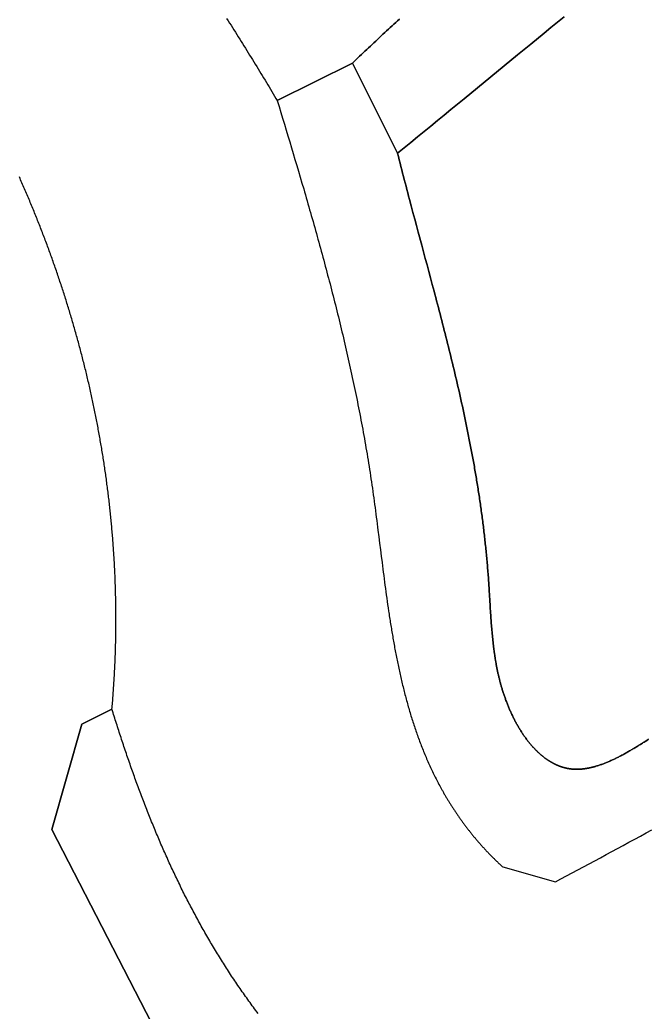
# Model space of a CAD drawing. Header units: millimetres. Extents: x -97041 to 275168, y -12500 to 263793.
# Drawn here: x 115030 to 139593, y 90921 to 129724 of the extents above; entities that cross this region are included whole.
import ezdxf

# ---------------------------------------------------------------- set-up
doc = ezdxf.new("R2010")
doc.units = ezdxf.units.MM
doc.layers.add('CLOSED_AREAS', color=7, linetype='Continuous')

msp = doc.modelspace()

# ---------------------------------------------------------------- linework, layer by layer
at = {"layer": 'CLOSED_AREAS'}
for points in [[(123113.497, 129778.802), (123170.696, 129689.112), (123227.771, 129599.439), (123284.722, 129509.782), (123341.549, 129420.142), (123398.252, 129330.52), (123454.832, 129240.917), (123511.287, 129151.333), (123567.619, 129061.769), (123623.828, 128972.226), (123679.912, 128882.705), (123735.873, 128793.206), (123791.71, 128703.73), (123847.424, 128614.278), (123903.014, 128524.85), (123958.48, 128435.447), (124013.823, 128346.07), (124069.042, 128256.72), (124124.138, 128167.398), (124179.111, 128078.103), (124233.96, 127988.837), (124288.685, 127899.6), (124343.287, 127810.394), (124397.766, 127721.219), (124452.122, 127632.075), (124506.354, 127542.964), (124560.463, 127453.886), (124614.449, 127364.842), (124668.311, 127275.832), (124722.051, 127186.857), (124775.667, 127097.919), (124829.16, 127009.017), (124882.53, 126920.153), (124935.777, 126831.327), (124988.901, 126742.539), (125041.902, 126653.791), (125094.78, 126565.084), (128032.545, 128033.966), (128102.229, 128100.64), (128171.982, 128167.246), (128241.805, 128233.784), (128311.696, 128300.255), (128381.656, 128366.659), (128451.684, 128432.996), (128521.78, 128499.266), (128591.943, 128565.471), (128662.173, 128631.61), (128732.47, 128697.684), (128802.833, 128763.693), (128873.263, 128829.637), (128943.757, 128895.517), (129014.318, 128961.333), (129084.943, 129027.086), (129155.632, 129092.776), (129226.386, 129158.403), (129297.203, 129223.968), (129368.084, 129289.471), (129439.029, 129354.912), (129510.036, 129420.291), (129581.105, 129485.61), (129652.236, 129550.868), (129723.429, 129616.066), (129794.684, 129681.205), (129865.999, 129746.283)], [(129865.999, 129746.283), (129794.684, 129681.205), (129723.429, 129616.066), (129652.236, 129550.868), (129581.105, 129485.61), (129510.036, 129420.291), (129439.029, 129354.912), (129368.084, 129289.471), (129297.203, 129223.968), (129226.386, 129158.403), (129155.632, 129092.776), (129084.943, 129027.086), (129014.318, 128961.333), (128943.757, 128895.517), (128873.263, 128829.637), (128802.833, 128763.693), (128732.47, 128697.684), (128662.173, 128631.61), (128591.943, 128565.471), (128521.78, 128499.266), (128451.684, 128432.996), (128381.656, 128366.659), (128311.696, 128300.255), (128241.805, 128233.784), (128171.982, 128167.246), (128102.229, 128100.64), (128032.545, 128033.966), (129795.204, 124508.648), (130056.323, 124721.069), (130317.367, 124933.672), (130578.339, 125146.447), (130839.246, 125359.381), (131100.091, 125572.463), (131360.88, 125785.68), (131621.618, 125999.02), (131882.31, 126212.473), (132142.96, 126426.025), (132403.575, 126639.665), (132924.714, 127067.16), (133445.767, 127494.863), (133966.773, 127922.677), (134487.773, 128350.508), (135008.806, 128778.26), (135529.911, 129205.838), (135790.503, 129419.531), (136051.128, 129633.145), (136311.791, 129846.667)], [(136311.791, 129846.667), (136051.128, 129633.145), (135790.503, 129419.531), (135529.911, 129205.838), (135008.806, 128778.26), (134487.773, 128350.508), (133966.773, 127922.677), (133445.767, 127494.863), (132924.714, 127067.16), (132403.575, 126639.665), (132142.96, 126426.025), (131882.31, 126212.473), (131621.618, 125999.02), (131360.88, 125785.68), (131100.091, 125572.463), (130839.246, 125359.381), (130578.339, 125146.447), (130317.367, 124933.672), (130056.323, 124721.069), (129795.204, 124508.648), (129827.841, 124379.228), (129860.609, 124249.894), (129893.503, 124120.645), (129926.518, 123991.478), (129959.648, 123862.39), (129992.89, 123733.378), (130026.237, 123604.441), (130059.685, 123475.575), (130093.23, 123346.779), (130126.866, 123218.05), (130160.588, 123089.384), (130194.391, 122960.78), (130228.271, 122832.235), (130262.223, 122703.747), (130330.321, 122446.93), (130398.646, 122190.31), (130467.159, 121933.865), (130535.821, 121677.575), (130604.592, 121421.421), (130742.303, 120909.439), (130879.978, 120397.757), (130948.704, 120141.977), (131017.303, 119886.212), (131085.735, 119630.441), (131153.961, 119374.644), (131221.943, 119118.801), (131255.829, 118990.856), (131289.639, 118862.891), (131323.369, 118734.905), (131357.012, 118606.895), (131390.565, 118478.858), (131424.022, 118350.792), (131457.378, 118222.695), (131490.629, 118094.562), (131523.769, 117966.394), (131556.794, 117838.185), (131589.698, 117709.935), (131622.477, 117581.641), (131655.126, 117453.3), (131687.64, 117324.909), (131720.014, 117196.467), (131752.243, 117067.97), (131784.322, 116939.416), (131816.247, 116810.802), (131848.011, 116682.127), (131879.611, 116553.387), (131911.042, 116424.58), (131942.298, 116295.703), (131973.375, 116166.754), (132004.267, 116037.731), (132034.97, 115908.63), (132065.479, 115779.45), (132095.789, 115650.188), (132125.895, 115520.84), (132155.792, 115391.406), (132185.475, 115261.882), (132214.94, 115132.265), (132244.18, 115002.554), (132273.193, 114872.745), (132301.971, 114742.837), (132330.512, 114612.826), (132358.809, 114482.71), (132386.857, 114352.487), (132414.653, 114222.154), (132442.19, 114091.708), (132469.464, 113961.148), (132496.471, 113830.469), (132523.204, 113699.671), (132536.467, 113634.226), (132549.66, 113568.75), (132562.782, 113503.243), (132575.833, 113437.704), (132588.812, 113372.134), (132601.719, 113306.531), (132614.552, 113240.895), (132627.312, 113175.227), (132639.997, 113109.526), (132652.607, 113043.791), (132665.142, 112978.022), (132677.6, 112912.219), (132689.982, 112846.382), (132702.286, 112780.51), (132714.512, 112714.603), (132726.659, 112648.661), (132738.727, 112582.683), (132750.715, 112516.668), (132762.623, 112450.618), (132774.45, 112384.531), (132786.195, 112318.407), (132797.857, 112252.246), (132809.437, 112186.047), (132820.932, 112119.81), (132832.344, 112053.535), (132843.671, 111987.222), (132854.912, 111920.869), (132866.068, 111854.478), (132877.136, 111788.047), (132888.118, 111721.576), (132899.011, 111655.065), (132909.816, 111588.514), (132920.532, 111521.922), (132931.158, 111455.289), (132941.694, 111388.614), (132952.139, 111321.898), (132962.492, 111255.14), (132972.753, 111188.34), (132982.921, 111121.497), (132992.996, 111054.611), (133002.977, 110987.681), (133012.863, 110920.708), (133022.654, 110853.692), (133032.348, 110786.631), (133041.947, 110719.525), (133051.448, 110652.375), (133060.851, 110585.18), (133070.157, 110517.939), (133079.363, 110450.652), (133088.469, 110383.319), (133097.476, 110315.94), (133106.381, 110248.514), (133115.186, 110181.041), (133123.888, 110113.521), (133132.487, 110045.953), (133140.983, 109978.337), (133149.376, 109910.673), (133157.663, 109842.96), (133165.846, 109775.198), (133173.923, 109707.387), (133181.893, 109639.526), (133189.757, 109571.616), (133197.513, 109503.655), (133205.161, 109435.644), (133212.7, 109367.582), (133220.13, 109299.468), (133227.449, 109231.304), (133234.658, 109163.087), (133241.756, 109094.819), (133248.741, 109026.498), (133255.615, 108958.124), (133262.375, 108889.697), (133269.021, 108821.217), (133275.553, 108752.684), (133281.97, 108684.096), (133288.272, 108615.454), (133294.457, 108546.757), (133300.526, 108478.006), (133306.477, 108409.199), (133312.31, 108340.337), (133318.024, 108271.418), (133323.619, 108202.444), (133329.095, 108133.413), (133334.45, 108064.325), (133339.683, 107995.18), (133344.795, 107925.978), (133349.785, 107856.718), (133354.651, 107787.4), (133359.196, 107720.999), (133363.637, 107654.549), (133367.986, 107588.051), (133372.254, 107521.509), (133380.588, 107388.305), (133388.723, 107254.964), (133404.735, 106987.967), (133412.78, 106854.362), (133420.965, 106720.719), (133429.375, 106587.065), (133433.69, 106520.242), (133438.093, 106453.424), (133442.594, 106386.617), (133447.204, 106319.822), (133451.934, 106253.043), (133456.794, 106186.283), (133461.794, 106119.546), (133466.946, 106052.833), (133472.259, 105986.15), (133477.745, 105919.498), (133483.414, 105852.881), (133489.276, 105786.302), (133495.342, 105719.764), (133501.623, 105653.271), (133508.13, 105586.825), (133514.872, 105520.429), (133521.861, 105454.088), (133529.106, 105387.803), (133536.619, 105321.579), (133544.411, 105255.418), (133548.414, 105222.362), (133552.491, 105189.323), (133556.642, 105156.301), (133560.87, 105123.298), (133565.175, 105090.312), (133569.559, 105057.345), (133574.023, 105024.397), (133578.569, 104991.469), (133583.197, 104958.56), (133587.91, 104925.671), (133592.707, 104892.803), (133597.592, 104859.956), (133602.564, 104827.13), (133607.626, 104794.326), (133612.779, 104761.544), (133618.024, 104728.785), (133623.362, 104696.048), (133628.794, 104663.335), (133634.323, 104630.645), (133639.949, 104597.98), (133645.673, 104565.339), (133651.498, 104532.723), (133657.423, 104500.132), (133663.452, 104467.567), (133669.584, 104435.028), (133675.822, 104402.516), (133682.166, 104370.03), (133688.618, 104337.572), (133695.179, 104305.141), (133701.85, 104272.739), (133708.634, 104240.364), (133715.53, 104208.019), (133722.542, 104175.703), (133729.669, 104143.416), (133736.913, 104111.16), (133744.275, 104078.934), (133751.758, 104046.738), (133759.361, 104014.574), (133767.087, 103982.442), (133774.936, 103950.341), (133782.911, 103918.273), (133791.012, 103886.238), (133799.241, 103854.236), (133807.599, 103822.267), (133816.087, 103790.333), (133824.707, 103758.432), (133833.46, 103726.567), (133842.347, 103694.737), (133851.37, 103662.942), (133860.529, 103631.183), (133869.827, 103599.46), (133879.265, 103567.775), (133890.192, 103531.709), (133901.302, 103495.695), (133912.593, 103459.735), (133924.065, 103423.833), (133935.717, 103387.991), (133947.549, 103352.214), (133959.56, 103316.503), (133971.748, 103280.863), (133984.114, 103245.296), (133996.656, 103209.805), (134009.375, 103174.394), (134022.268, 103139.066), (134035.336, 103103.824), (134048.577, 103068.67), (134061.992, 103033.609), (134075.579, 102998.643), (134089.337, 102963.775), (134103.266, 102929.009), (134117.366, 102894.347), (134131.634, 102859.794), (134146.072, 102825.351), (134160.677, 102791.022), (134175.45, 102756.81), (134190.389, 102722.719), (134205.494, 102688.752), (134220.764, 102654.91), (134236.198, 102621.199), (134251.796, 102587.621), (134267.558, 102554.178), (134283.481, 102520.875), (134299.565, 102487.714), (134315.811, 102454.698), (134332.217, 102421.831), (134348.782, 102389.116), (134365.505, 102356.555), (134382.387, 102324.153), (134399.425, 102291.911), (134416.62, 102259.834), (134433.971, 102227.924), (134451.477, 102196.185), (134469.137, 102164.619), (134486.951, 102133.23), (134504.918, 102102.021), (134523.037, 102070.996), (134541.307, 102040.156), (134559.728, 102009.506), (134578.299, 101979.048), (134597.02, 101948.785), (134615.889, 101918.722), (134634.906, 101888.86), (134654.069, 101859.203), (134673.38, 101829.755), (134692.836, 101800.517), (134712.437, 101771.495), (134732.182, 101742.689), (134752.071, 101714.105), (134772.103, 101685.744), (134792.276, 101657.61), (134812.592, 101629.706), (134833.047, 101602.036), (134853.643, 101574.601), (134874.378, 101547.407), (134895.252, 101520.455), (134916.263, 101493.748), (134937.411, 101467.291), (134958.696, 101441.086), (134980.117, 101415.136), (135001.672, 101389.444), (135023.362, 101364.013), (135045.185, 101338.848), (135067.14, 101313.95), (135089.228, 101289.322), (135111.447, 101264.969), (135133.797, 101240.893), (135156.277, 101217.097), (135178.886, 101193.585), (135201.623, 101170.359), (135224.488, 101147.423), (135247.48, 101124.779), (135259.024, 101113.568), (135270.599, 101102.432), (135282.205, 101091.37), (135293.843, 101080.384), (135305.512, 101069.472), (135317.212, 101058.637), (135328.943, 101047.879), (135340.705, 101037.197), (135352.498, 101026.592), (135364.321, 101016.064), (135376.175, 101005.615), (135388.06, 100995.244), (135399.976, 100984.951), (135411.922, 100974.738), (135423.898, 100964.604), (135435.904, 100954.55), (135447.94, 100944.576), (135460.007, 100934.683), (135472.103, 100924.871), (135484.23, 100915.14), (135496.386, 100905.491), (135508.572, 100895.924), (135520.787, 100886.44), (135533.032, 100877.039), (135545.307, 100867.722), (135557.61, 100858.488), (135569.943, 100849.338), (135582.305, 100840.273), (135594.696, 100831.293), (135607.117, 100822.398), (135619.566, 100813.589), (135632.043, 100804.866), (135644.55, 100796.23), (135657.085, 100787.68), (135669.649, 100779.218), (135682.241, 100770.844), (135694.861, 100762.557), (135707.51, 100754.359), (135720.187, 100746.25), (135732.892, 100738.231), (135745.625, 100730.301), (135758.385, 100722.461), (135771.174, 100714.711), (135783.99, 100707.052), (135796.834, 100699.485), (135809.706, 100692.009), (135822.605, 100684.625), (135835.531, 100677.334), (135848.484, 100670.135), (135861.465, 100663.03), (135874.473, 100656.018), (135887.508, 100649.1), (135900.57, 100642.277), (135913.658, 100635.548), (135926.773, 100628.915), (135939.915, 100622.377), (135953.084, 100615.934), (135966.279, 100609.589), (135979.5, 100603.34), (135992.747, 100597.188), (136006.021, 100591.133), (136019.321, 100585.177), (136032.647, 100579.319), (136045.999, 100573.559), (136059.376, 100567.899), (136072.78, 100562.338), (136086.209, 100556.876), (136099.663, 100551.516), (136113.143, 100546.255), (136126.649, 100541.096), (136140.179, 100536.038), (136153.735, 100531.082), (136167.316, 100526.229), (136180.922, 100521.477), (136194.553, 100516.829), (136208.209, 100512.284), (136221.89, 100507.843), (136235.595, 100503.507), (136249.325, 100499.274), (136263.079, 100495.147), (136276.858, 100491.125), (136290.661, 100487.209), (136304.488, 100483.399), (136318.339, 100479.695), (136332.215, 100476.098), (136346.114, 100472.609), (136360.037, 100469.227), (136373.984, 100465.954), (136387.955, 100462.788), (136401.949, 100459.732), (136415.967, 100456.785), (136430.008, 100453.948), (136444.072, 100451.221), (136458.16, 100448.604), (136472.27, 100446.098), (136486.404, 100443.703), (136500.561, 100441.42), (136514.741, 100439.249), (136529.292, 100437.141), (136543.866, 100435.15), (136558.464, 100433.277), (136573.086, 100431.519), (136587.731, 100429.878), (136602.4, 100428.353), (136617.092, 100426.942), (136631.807, 100425.645), (136646.544, 100424.463), (136661.305, 100423.393), (136676.088, 100422.437), (136690.894, 100421.593), (136705.723, 100420.861), (136720.573, 100420.24), (136735.446, 100419.73), (136750.342, 100419.33), (136765.259, 100419.04), (136780.198, 100418.859), (136795.159, 100418.787), (136810.141, 100418.823), (136825.145, 100418.967), (136840.17, 100419.218), (136855.217, 100419.576), (136870.285, 100420.04), (136885.374, 100420.609), (136900.483, 100421.284), (136915.614, 100422.063), (136930.765, 100422.947), (136945.937, 100423.934), (136961.129, 100425.024), (136976.342, 100426.217), (136991.575, 100427.512), (137006.828, 100428.908), (137022.101, 100430.406), (137037.394, 100432.004), (137052.706, 100433.702), (137068.038, 100435.5), (137083.39, 100437.396), (137098.761, 100439.391), (137114.151, 100441.484), (137129.56, 100443.675), (137144.989, 100445.962), (137160.436, 100448.346), (137175.902, 100450.826), (137191.387, 100453.401), (137206.891, 100456.071), (137222.412, 100458.836), (137237.952, 100461.694), (137253.511, 100464.646), (137269.087, 100467.69), (137284.681, 100470.827), (137300.293, 100474.056), (137315.923, 100477.376), (137331.57, 100480.787), (137347.235, 100484.288), (137362.918, 100487.878), (137378.617, 100491.558), (137394.334, 100495.327), (137410.067, 100499.184), (137425.818, 100503.129), (137441.585, 100507.161), (137457.369, 100511.28), (137473.169, 100515.484), (137488.986, 100519.775), (137504.819, 100524.15), (137520.668, 100528.611), (137536.533, 100533.155), (137552.415, 100537.783), (137584.224, 100547.288), (137616.096, 100557.121), (137648.029, 100567.278), (137680.023, 100577.755), (137712.076, 100588.548), (137744.187, 100599.653), (137776.356, 100611.066), (137808.582, 100622.782), (137840.863, 100634.798), (137873.199, 100647.109), (137905.588, 100659.712), (137938.03, 100672.602), (137970.524, 100685.775), (138003.069, 100699.227), (138035.663, 100712.954), (138068.307, 100726.952), (138100.998, 100741.217), (138133.737, 100755.744), (138166.522, 100770.53), (138199.351, 100785.57), (138232.225, 100800.86), (138265.142, 100816.397), (138298.101, 100832.175), (138331.102, 100848.192), (138364.143, 100864.443), (138397.223, 100880.923), (138430.342, 100897.629), (138463.498, 100914.556), (138496.691, 100931.701), (138529.919, 100949.06), (138563.182, 100966.627), (138596.478, 100984.4), (138629.808, 101002.374), (138663.169, 101020.545), (138696.56, 101038.909), (138729.982, 101057.461), (138763.433, 101076.198), (138796.911, 101095.115), (138830.417, 101114.209), (138863.948, 101133.476), (138897.505, 101152.91), (138931.086, 101172.509), (138964.69, 101192.268), (138998.316, 101212.182), (139031.963, 101232.248), (139065.631, 101252.462), (139099.318, 101272.82), (139133.024, 101293.317), (139166.747, 101313.95), (139200.486, 101334.714), (139234.241, 101355.605), (139268.011, 101376.619), (139301.794, 101397.752), (139335.59, 101419), (139369.398, 101440.358), (139403.216, 101461.824), (139437.045, 101483.391), (139470.882, 101505.058), (139538.579, 101548.669), (139606.3, 101592.626)], [(139606.3, 101592.626), (139538.579, 101548.669), (139470.882, 101505.058), (139437.045, 101483.391), (139403.216, 101461.824), (139369.398, 101440.358), (139335.59, 101419), (139301.794, 101397.752), (139268.011, 101376.619), (139234.241, 101355.605), (139200.486, 101334.714), (139166.747, 101313.95), (139133.024, 101293.317), (139099.318, 101272.82), (139065.631, 101252.462), (139031.963, 101232.248), (138998.316, 101212.182), (138964.69, 101192.268), (138931.086, 101172.509), (138897.505, 101152.91), (138863.948, 101133.476), (138830.417, 101114.209), (138796.911, 101095.115), (138763.433, 101076.198), (138729.982, 101057.461), (138696.56, 101038.909), (138663.169, 101020.545), (138629.808, 101002.374), (138596.478, 100984.4), (138563.182, 100966.627), (138529.919, 100949.06), (138496.691, 100931.701), (138463.498, 100914.556), (138430.342, 100897.629), (138397.223, 100880.923), (138364.143, 100864.443), (138331.102, 100848.192), (138298.101, 100832.175), (138265.142, 100816.397), (138232.225, 100800.86), (138199.351, 100785.57), (138166.522, 100770.53), (138133.737, 100755.744), (138100.998, 100741.217), (138068.307, 100726.952), (138035.663, 100712.954), (138003.069, 100699.227), (137970.524, 100685.775), (137938.03, 100672.602), (137905.588, 100659.712), (137873.199, 100647.109), (137840.863, 100634.798), (137808.582, 100622.782), (137776.356, 100611.066), (137744.187, 100599.653), (137712.076, 100588.548), (137680.023, 100577.755), (137648.029, 100567.278), (137616.096, 100557.121), (137584.224, 100547.288), (137552.415, 100537.783), (137536.533, 100533.155), (137520.668, 100528.611), (137504.819, 100524.15), (137488.986, 100519.775), (137473.169, 100515.484), (137457.369, 100511.28), (137441.585, 100507.161), (137425.818, 100503.129), (137410.067, 100499.184), (137394.334, 100495.327), (137378.617, 100491.558), (137362.918, 100487.878), (137347.235, 100484.288), (137331.57, 100480.787), (137315.923, 100477.376), (137300.293, 100474.056), (137284.681, 100470.827), (137269.087, 100467.69), (137253.511, 100464.646), (137237.952, 100461.694), (137222.412, 100458.836), (137206.891, 100456.071), (137191.387, 100453.401), (137175.902, 100450.826), (137160.436, 100448.346), (137144.989, 100445.962), (137129.56, 100443.675), (137114.151, 100441.484), (137098.761, 100439.391), (137083.39, 100437.396), (137068.038, 100435.5), (137052.706, 100433.702), (137037.394, 100432.004), (137022.101, 100430.406), (137006.828, 100428.908), (136991.575, 100427.512), (136976.342, 100426.217), (136961.129, 100425.024), (136945.937, 100423.934), (136930.765, 100422.947), (136915.614, 100422.063), (136900.483, 100421.284), (136885.374, 100420.609), (136870.285, 100420.04), (136855.217, 100419.576), (136840.17, 100419.218), (136825.145, 100418.967), (136810.141, 100418.823), (136795.159, 100418.787), (136780.198, 100418.859), (136765.259, 100419.04), (136750.342, 100419.33), (136735.446, 100419.73), (136720.573, 100420.24), (136705.723, 100420.861), (136690.894, 100421.593), (136676.088, 100422.437), (136661.305, 100423.393), (136646.544, 100424.463), (136631.807, 100425.645), (136617.092, 100426.942), (136602.4, 100428.353), (136587.731, 100429.878), (136573.086, 100431.519), (136558.464, 100433.277), (136543.866, 100435.15), (136529.292, 100437.141), (136514.741, 100439.249), (136500.561, 100441.42), (136486.404, 100443.703), (136472.27, 100446.098), (136458.16, 100448.604), (136444.072, 100451.221), (136430.008, 100453.948), (136415.967, 100456.785), (136401.949, 100459.732), (136387.955, 100462.788), (136373.984, 100465.954), (136360.037, 100469.227), (136346.114, 100472.609), (136332.215, 100476.098), (136318.339, 100479.695), (136304.488, 100483.399), (136290.661, 100487.209), (136276.858, 100491.125), (136263.079, 100495.147), (136249.325, 100499.274), (136235.595, 100503.507), (136221.89, 100507.843), (136208.209, 100512.284), (136194.553, 100516.829), (136180.922, 100521.477), (136167.316, 100526.229), (136153.735, 100531.082), (136140.179, 100536.038), (136126.649, 100541.096), (136113.143, 100546.255), (136099.663, 100551.516), (136086.209, 100556.876), (136072.78, 100562.338), (136059.376, 100567.899), (136045.999, 100573.559), (136032.647, 100579.319), (136019.321, 100585.177), (136006.021, 100591.133), (135992.747, 100597.188), (135979.5, 100603.34), (135966.279, 100609.589), (135953.084, 100615.934), (135939.915, 100622.377), (135926.773, 100628.915), (135913.658, 100635.548), (135900.57, 100642.277), (135887.508, 100649.1), (135874.473, 100656.018), (135861.465, 100663.03), (135848.484, 100670.135), (135835.531, 100677.334), (135822.605, 100684.625), (135809.706, 100692.009), (135796.834, 100699.485), (135783.99, 100707.052), (135771.174, 100714.711), (135758.385, 100722.461), (135745.625, 100730.301), (135732.892, 100738.231), (135720.187, 100746.25), (135707.51, 100754.359), (135694.861, 100762.557), (135682.241, 100770.844), (135669.649, 100779.218), (135657.085, 100787.68), (135644.55, 100796.23), (135632.043, 100804.866), (135619.566, 100813.589), (135607.117, 100822.398), (135594.696, 100831.293), (135582.305, 100840.273), (135569.943, 100849.338), (135557.61, 100858.488), (135545.307, 100867.722), (135533.032, 100877.039), (135520.787, 100886.44), (135508.572, 100895.924), (135496.386, 100905.491), (135484.23, 100915.14), (135472.103, 100924.871), (135460.007, 100934.683), (135447.94, 100944.576), (135435.904, 100954.55), (135423.898, 100964.604), (135411.922, 100974.738), (135399.976, 100984.951), (135388.06, 100995.244), (135376.175, 101005.615), (135364.321, 101016.064), (135352.498, 101026.592), (135340.705, 101037.197), (135328.943, 101047.879), (135317.212, 101058.637), (135305.512, 101069.472), (135293.843, 101080.384), (135282.205, 101091.37), (135270.599, 101102.432), (135259.024, 101113.568), (135247.48, 101124.779), (135224.488, 101147.423), (135201.623, 101170.359), (135178.886, 101193.585), (135156.277, 101217.097), (135133.797, 101240.893), (135111.447, 101264.969), (135089.228, 101289.322), (135067.14, 101313.95), (135045.185, 101338.848), (135023.362, 101364.013), (135001.672, 101389.444), (134980.117, 101415.136), (134958.696, 101441.086), (134937.411, 101467.291), (134916.263, 101493.748), (134895.252, 101520.455), (134874.378, 101547.407), (134853.643, 101574.601), (134833.047, 101602.036), (134812.592, 101629.706), (134792.276, 101657.61), (134772.103, 101685.744), (134752.071, 101714.105), (134732.182, 101742.689), (134712.437, 101771.495), (134692.836, 101800.517), (134673.38, 101829.755), (134654.069, 101859.203), (134634.906, 101888.86), (134615.889, 101918.722), (134597.02, 101948.785), (134578.299, 101979.048), (134559.728, 102009.506), (134541.307, 102040.156), (134523.037, 102070.996), (134504.918, 102102.021), (134486.951, 102133.23), (134469.137, 102164.619), (134451.477, 102196.185), (134433.971, 102227.924), (134416.62, 102259.834), (134399.425, 102291.911), (134382.387, 102324.153), (134365.505, 102356.555), (134348.782, 102389.116), (134332.217, 102421.831), (134315.811, 102454.698), (134299.565, 102487.714), (134283.481, 102520.875), (134267.558, 102554.178), (134251.796, 102587.621), (134236.198, 102621.199), (134220.764, 102654.91), (134205.494, 102688.752), (134190.389, 102722.719), (134175.45, 102756.81), (134160.677, 102791.022), (134146.072, 102825.351), (134131.634, 102859.794), (134117.366, 102894.347), (134103.266, 102929.009), (134089.337, 102963.775), (134075.579, 102998.643), (134061.992, 103033.609), (134048.577, 103068.67), (134035.336, 103103.824), (134022.268, 103139.066), (134009.375, 103174.394), (133996.656, 103209.805), (133984.114, 103245.296), (133971.748, 103280.863), (133959.56, 103316.503), (133947.549, 103352.214), (133935.717, 103387.991), (133924.065, 103423.833), (133912.593, 103459.735), (133901.302, 103495.695), (133890.192, 103531.709), (133879.265, 103567.775), (133869.827, 103599.46), (133860.529, 103631.183), (133851.37, 103662.942), (133842.347, 103694.737), (133833.46, 103726.567), (133824.707, 103758.432), (133816.087, 103790.333), (133807.599, 103822.267), (133799.241, 103854.236), (133791.012, 103886.238), (133782.911, 103918.273), (133774.936, 103950.341), (133767.087, 103982.442), (133759.361, 104014.574), (133751.758, 104046.738), (133744.275, 104078.934), (133736.913, 104111.16), (133729.669, 104143.416), (133722.542, 104175.703), (133715.53, 104208.019), (133708.634, 104240.364), (133701.85, 104272.739), (133695.179, 104305.141), (133688.618, 104337.572), (133682.166, 104370.03), (133675.822, 104402.516), (133669.584, 104435.028), (133663.452, 104467.567), (133657.423, 104500.132), (133651.498, 104532.723), (133645.673, 104565.339), (133639.949, 104597.98), (133634.323, 104630.645), (133628.794, 104663.335), (133623.362, 104696.048), (133618.024, 104728.785), (133612.779, 104761.544), (133607.626, 104794.326), (133602.564, 104827.13), (133597.592, 104859.956), (133592.707, 104892.803), (133587.91, 104925.671), (133583.197, 104958.56), (133578.569, 104991.469), (133574.023, 105024.397), (133569.559, 105057.345), (133565.175, 105090.312), (133560.87, 105123.298), (133556.642, 105156.301), (133552.491, 105189.323), (133548.414, 105222.362), (133544.411, 105255.418), (133536.619, 105321.579), (133529.106, 105387.803), (133521.861, 105454.088), (133514.872, 105520.429), (133508.13, 105586.825), (133501.623, 105653.271), (133495.342, 105719.764), (133489.276, 105786.302), (133483.414, 105852.881), (133477.745, 105919.498), (133472.259, 105986.15), (133466.946, 106052.833), (133461.794, 106119.546), (133456.794, 106186.283), (133451.934, 106253.043), (133447.204, 106319.822), (133442.594, 106386.617), (133438.093, 106453.424), (133433.69, 106520.242), (133429.375, 106587.065), (133420.965, 106720.719), (133412.78, 106854.362), (133404.735, 106987.967), (133388.723, 107254.964), (133380.588, 107388.305), (133372.254, 107521.509), (133367.986, 107588.051), (133363.637, 107654.549), (133359.196, 107720.999), (133354.651, 107787.4), (133349.785, 107856.718), (133344.795, 107925.978), (133339.683, 107995.18), (133334.45, 108064.325), (133329.095, 108133.413), (133323.619, 108202.444), (133318.024, 108271.418), (133312.31, 108340.337), (133306.477, 108409.199), (133300.526, 108478.006), (133294.457, 108546.757), (133288.272, 108615.454), (133281.97, 108684.096), (133275.553, 108752.684), (133269.021, 108821.217), (133262.375, 108889.697), (133255.615, 108958.124), (133248.741, 109026.498), (133241.756, 109094.819), (133234.658, 109163.087), (133227.449, 109231.304), (133220.13, 109299.468), (133212.7, 109367.582), (133205.161, 109435.644), (133197.513, 109503.655), (133189.757, 109571.616), (133181.893, 109639.526), (133173.923, 109707.387), (133165.846, 109775.198), (133157.663, 109842.96), (133149.376, 109910.673), (133140.983, 109978.337), (133132.487, 110045.953), (133123.888, 110113.521), (133115.186, 110181.041), (133106.381, 110248.514), (133097.476, 110315.94), (133088.469, 110383.319), (133079.363, 110450.652), (133070.157, 110517.939), (133060.851, 110585.18), (133051.448, 110652.375), (133041.947, 110719.525), (133032.348, 110786.631), (133022.654, 110853.692), (133012.863, 110920.708), (133002.977, 110987.681), (132992.996, 111054.611), (132982.921, 111121.497), (132972.753, 111188.34), (132962.492, 111255.14), (132952.139, 111321.898), (132941.694, 111388.614), (132931.158, 111455.289), (132920.532, 111521.922), (132909.816, 111588.514), (132899.011, 111655.065), (132888.118, 111721.576), (132877.136, 111788.047), (132866.068, 111854.478), (132854.912, 111920.869), (132843.671, 111987.222), (132832.344, 112053.535), (132820.932, 112119.81), (132809.437, 112186.047), (132797.857, 112252.246), (132786.195, 112318.407), (132774.45, 112384.531), (132762.623, 112450.618), (132750.715, 112516.668), (132738.727, 112582.683), (132726.659, 112648.661), (132714.512, 112714.603), (132702.286, 112780.51), (132689.982, 112846.382), (132677.6, 112912.219), (132665.142, 112978.022), (132652.607, 113043.791), (132639.997, 113109.526), (132627.312, 113175.227), (132614.552, 113240.895), (132601.719, 113306.531), (132588.812, 113372.134), (132575.833, 113437.704), (132562.782, 113503.243), (132549.66, 113568.75), (132536.467, 113634.226), (132523.204, 113699.671), (132496.471, 113830.469), (132469.464, 113961.148), (132442.19, 114091.708), (132414.653, 114222.154), (132386.857, 114352.487), (132358.809, 114482.71), (132330.512, 114612.826), (132301.971, 114742.837), (132273.193, 114872.745), (132244.18, 115002.554), (132214.94, 115132.265), (132185.475, 115261.882), (132155.792, 115391.406), (132125.895, 115520.84), (132095.789, 115650.188), (132065.479, 115779.45), (132034.97, 115908.63), (132004.267, 116037.731), (131973.375, 116166.754), (131942.298, 116295.703), (131911.042, 116424.58), (131879.611, 116553.387), (131848.011, 116682.127), (131816.247, 116810.802), (131784.322, 116939.416), (131752.243, 117067.97), (131720.014, 117196.467), (131687.64, 117324.909), (131655.126, 117453.3), (131622.477, 117581.641), (131589.698, 117709.935), (131556.794, 117838.185), (131523.769, 117966.394), (131490.629, 118094.562), (131457.378, 118222.695), (131424.022, 118350.792), (131390.565, 118478.858), (131357.012, 118606.895), (131323.369, 118734.905), (131289.639, 118862.891), (131255.829, 118990.856), (131221.943, 119118.801), (131153.961, 119374.644), (131085.735, 119630.441), (131017.303, 119886.212), (130948.704, 120141.977), (130879.978, 120397.757), (130742.303, 120909.439), (130604.592, 121421.421), (130535.821, 121677.575), (130467.159, 121933.865), (130398.646, 122190.31), (130330.321, 122446.93), (130262.223, 122703.747), (130228.271, 122832.235), (130194.391, 122960.78), (130160.588, 123089.384), (130126.866, 123218.05), (130093.23, 123346.779), (130059.685, 123475.575), (130026.237, 123604.441), (129992.89, 123733.378), (129959.648, 123862.39), (129926.518, 123991.478), (129893.503, 124120.645), (129860.609, 124249.894), (129827.841, 124379.228), (129795.204, 124508.648), (128032.545, 128033.966), (125094.78, 126565.084), (125164.436, 126335.116), (125234.023, 126105.119), (125303.527, 125875.088), (125372.933, 125645.016), (125442.224, 125414.897), (125511.388, 125184.725), (125580.408, 124954.493), (125649.269, 124724.196), (125717.958, 124493.827), (125786.458, 124263.38), (125854.755, 124032.849), (125922.835, 123802.228), (125990.681, 123571.51), (126058.28, 123340.689), (126125.615, 123109.76), (126159.18, 122994.253), (126192.673, 122878.716), (126226.093, 122763.149), (126259.439, 122647.55), (126292.707, 122531.92), (126325.896, 122416.257), (126359.005, 122300.561), (126392.032, 122184.831), (126424.974, 122069.065), (126457.829, 121953.264), (126490.597, 121837.427), (126523.275, 121721.552), (126555.861, 121605.639), (126588.353, 121489.688), (126620.75, 121373.697), (126653.049, 121257.665), (126685.249, 121141.592), (126717.348, 121025.478), (126749.344, 120909.321), (126781.235, 120793.12), (126813.019, 120676.875), (126844.694, 120560.585), (126876.26, 120444.25), (126907.712, 120327.867), (126939.051, 120211.438), (126970.273, 120094.96), (127001.378, 119978.434), (127032.362, 119861.858), (127063.225, 119745.231), (127093.965, 119628.554), (127124.579, 119511.824), (127155.066, 119395.042), (127185.423, 119278.206), (127215.65, 119161.316), (127245.744, 119044.371), (127275.703, 118927.37), (127305.525, 118810.312), (127335.209, 118693.198), (127364.752, 118576.025), (127394.154, 118458.793), (127423.411, 118341.501), (127452.522, 118224.149), (127481.486, 118106.736), (127510.3, 117989.261), (127538.962, 117871.723), (127567.471, 117754.121), (127595.825, 117636.455), (127624.021, 117518.724), (127652.059, 117400.928), (127679.935, 117283.064), (127707.649, 117165.133), (127735.199, 117047.134), (127762.581, 116929.066), (127789.796, 116810.928), (127816.84, 116692.72), (127843.712, 116574.441), (127870.411, 116456.089), (127896.933, 116337.665), (127923.278, 116219.167), (127949.444, 116100.595), (127975.427, 115981.947), (128001.228, 115863.224), (128026.844, 115744.424), (128052.272, 115625.546), (128077.512, 115506.591), (128102.561, 115387.556), (128127.417, 115268.442), (128152.079, 115149.247), (128176.545, 115029.97), (128200.812, 114910.612), (128224.88, 114791.17), (128248.745, 114671.645), (128272.407, 114552.036), (128295.863, 114432.342), (128319.111, 114312.561), (128342.15, 114192.694), (128364.978, 114072.739), (128387.593, 113952.696), (128409.992, 113832.564), (128432.175, 113712.342), (128454.139, 113592.03), (128475.883, 113471.626), (128497.404, 113351.13), (128518.701, 113230.541), (128539.771, 113109.858), (128560.614, 112989.081), (128581.227, 112868.209), (128601.607, 112747.241), (128621.755, 112626.176), (128641.666, 112505.013), (128661.341, 112383.752), (128680.776, 112262.392), (128699.97, 112140.932), (128718.921, 112019.371), (128737.627, 111897.709), (128756.086, 111775.945), (128774.297, 111654.078), (128792.258, 111532.107), (128810.485, 111406.444), (128828.459, 111280.676), (128846.194, 111154.809), (128863.705, 111028.849), (128881.005, 110902.802), (128898.108, 110776.674), (128915.029, 110650.469), (128931.782, 110524.196), (128948.381, 110397.858), (128964.84, 110271.463), (128981.174, 110145.015), (128997.396, 110018.522), (129013.521, 109891.988), (129029.563, 109765.42), (129061.455, 109512.204), (129093.185, 109258.921), (129124.866, 109005.618), (129156.612, 108752.341), (129188.537, 108499.139), (129204.602, 108372.58), (129220.754, 108246.057), (129237.007, 108119.577), (129253.375, 107993.144), (129269.874, 107866.765), (129286.516, 107740.445), (129303.316, 107614.191), (129320.288, 107488.008), (129337.447, 107361.902), (129354.807, 107235.88), (129372.381, 107109.946), (129390.184, 106984.107), (129408.23, 106858.369), (129426.533, 106732.738), (129445.108, 106607.219), (129454.502, 106544.503), (129463.969, 106481.818), (129473.51, 106419.164), (129483.129, 106356.541), (129492.826, 106293.952), (129502.603, 106231.395), (129512.463, 106168.872), (129522.406, 106106.384), (129532.434, 106043.932), (129542.551, 105981.516), (129552.756, 105919.136), (129563.052, 105856.795), (129573.441, 105794.491), (129583.924, 105732.227), (129594.504, 105670.003), (129605.181, 105607.819), (129615.959, 105545.677), (129626.837, 105483.576), (129637.819, 105421.519), (129648.907, 105359.505), (129660.101, 105297.535), (129671.404, 105235.61), (129682.817, 105173.731), (129694.342, 105111.899), (129705.981, 105050.113), (129717.736, 104988.376), (129729.609, 104926.687), (129741.6, 104865.048), (129753.713, 104803.458), (129765.949, 104741.92), (129778.309, 104680.433), (129790.796, 104618.999), (129803.41, 104557.617), (129816.155, 104496.29), (129829.031, 104435.017), (129842.041, 104373.799), (129855.186, 104312.637), (129868.467, 104251.532), (129881.888, 104190.485), (129895.449, 104129.496), (129909.153, 104068.565), (129923, 104007.695), (129936.994, 103946.884), (129951.135, 103886.135), (129965.425, 103825.448), (129979.867, 103764.824), (129994.462, 103704.262), (130009.211, 103643.765), (130024.117, 103583.333), (130039.181, 103522.966), (130054.405, 103462.666), (130069.791, 103402.432), (130085.34, 103342.266), (130101.055, 103282.169), (130116.937, 103222.141), (130132.987, 103162.183), (130149.209, 103102.296), (130165.603, 103042.48), (130182.171, 102982.736), (130198.915, 102923.065), (130215.837, 102863.468), (130232.938, 102803.945), (130250.221, 102744.497), (130267.687, 102685.125), (130285.337, 102625.83), (130303.175, 102566.612), (130321.2, 102507.472), (130339.416, 102448.41), (130357.824, 102389.429), (130376.425, 102330.527), (130395.222, 102271.707), (130414.216, 102212.968), (130433.41, 102154.311), (130452.804, 102095.738), (130472.4, 102037.249), (130492.201, 101978.844), (130512.208, 101920.525), (130532.423, 101862.291), (130552.848, 101804.145), (130573.484, 101746.086), (130594.333, 101688.116), (130615.397, 101630.234), (130636.678, 101572.443), (130658.177, 101514.742), (130679.897, 101457.132), (130701.839, 101399.614), (130724.005, 101342.189), (130746.396, 101284.857), (130769.015, 101227.619), (130791.862, 101170.477), (130814.941, 101113.43), (130838.253, 101056.479), (130861.799, 100999.626), (130885.581, 100942.87), (130909.601, 100886.213), (130933.861, 100829.655), (130958.362, 100773.198), (130983.107, 100716.841), (131008.097, 100660.585), (131033.334, 100604.432), (131058.82, 100548.382), (131084.556, 100492.436), (131110.544, 100436.594), (131136.786, 100380.857), (131163.284, 100325.227), (131190.039, 100269.703), (131217.054, 100214.286), (131244.33, 100158.977), (131271.868, 100103.778), (131299.671, 100048.688), (131327.741, 99993.708), (131356.079, 99938.839), (131384.686, 99884.082), (131413.566, 99829.438), (131442.718, 99774.907), (131472.146, 99720.49), (131501.851, 99666.188), (131516.808, 99639.08), (131531.835, 99612.001), (131546.932, 99584.951), (131562.1, 99557.93), (131577.338, 99530.939), (131592.646, 99503.977), (131608.026, 99477.044), (131623.477, 99450.141), (131639, 99423.267), (131654.594, 99396.423), (131670.26, 99369.609), (131685.998, 99342.825), (131701.809, 99316.071), (131717.692, 99289.346), (131733.648, 99262.652), (131749.677, 99235.988), (131765.779, 99209.355), (131781.955, 99182.752), (131798.204, 99156.179), (131814.528, 99129.637), (131830.925, 99103.126), (131847.397, 99076.646), (131863.943, 99050.196), (131880.564, 99023.778), (131897.26, 98997.39), (131914.032, 98971.034), (131930.878, 98944.709), (131947.801, 98918.415), (131964.799, 98892.153), (131981.874, 98865.922), (131999.025, 98839.723), (132016.252, 98813.555), (132033.556, 98787.42), (132050.938, 98761.316), (132068.396, 98735.244), (132085.932, 98709.205), (132103.546, 98683.197), (132121.237, 98657.222), (132139.007, 98631.279), (132156.854, 98605.369), (132174.781, 98579.491), (132192.786, 98553.646), (132210.87, 98527.833), (132229.034, 98502.053), (132247.277, 98476.307), (132265.599, 98450.593), (132284.002, 98424.912), (132302.485, 98399.265), (132321.047, 98373.65), (132339.691, 98348.07), (132358.415, 98322.522), (132377.22, 98297.008), (132396.107, 98271.528), (132415.075, 98246.082), (132434.124, 98220.669), (132453.256, 98195.29), (132472.469, 98169.945), (132491.765, 98144.635), (132511.144, 98119.358), (132530.605, 98094.116), (132550.149, 98068.908), (132569.776, 98043.735), (132589.487, 98018.596), (132609.282, 97993.492), (132629.16, 97968.423), (132649.122, 97943.388), (132669.169, 97918.389), (132689.301, 97893.424), (132709.517, 97868.494), (132729.818, 97843.6), (132750.204, 97818.741), (132770.676, 97793.918), (132791.233, 97769.129), (132811.876, 97744.377), (132832.605, 97719.66), (132853.421, 97694.979), (132874.323, 97670.334), (132895.312, 97645.724), (132916.388, 97621.151), (132937.551, 97596.614), (132958.801, 97572.113), (132980.14, 97547.648), (133001.566, 97523.22), (133023.08, 97498.828), (133044.682, 97474.472), (133066.373, 97450.154), (133088.153, 97425.872), (133110.021, 97401.627), (133131.979, 97377.419), (133154.026, 97353.248), (133176.163, 97329.114), (133198.39, 97305.018), (133220.707, 97280.958), (133243.114, 97256.936), (133265.612, 97232.952), (133288.2, 97209.005), (133310.879, 97185.096), (133333.65, 97161.224), (133356.512, 97137.391), (133379.465, 97113.595), (133402.511, 97089.838), (133425.648, 97066.118), (133448.878, 97042.437), (133472.2, 97018.794), (133495.615, 96995.19), (133519.123, 96971.624), (133542.725, 96948.097), (133566.419, 96924.608), (133590.207, 96901.158), (133614.089, 96877.747), (133638.066, 96854.375), (133662.136, 96831.042), (133686.301, 96807.749), (133710.561, 96784.494), (133734.915, 96761.279), (133759.365, 96738.103), (133783.91, 96714.967), (133808.551, 96691.87), (133833.288, 96668.813), (133858.12, 96645.796), (133883.049, 96622.818), (133908.075, 96599.881), (135964.51, 96012.328), (136184.463, 96129.35), (136404.681, 96246.76), (136625.158, 96364.558), (136845.891, 96482.745), (137066.872, 96601.322), (137288.098, 96720.288), (137509.562, 96839.645), (137731.26, 96959.394), (137953.187, 97079.535), (138175.336, 97200.068), (138397.704, 97320.995), (138620.285, 97442.315), (138843.073, 97564.03), (139066.064, 97686.14), (139289.251, 97808.646), (139512.631, 97931.549), (139736.197, 98054.849)], [(121275.685, 88374.139), (116281.485, 98068.763), (117456.591, 102181.634), (118631.697, 102769.187), (118637.426, 102834.186), (118643.046, 102899.177), (118648.557, 102964.16), (118653.959, 103029.136), (118659.253, 103094.104), (118664.438, 103159.064), (118669.514, 103224.016), (118674.482, 103288.96), (118679.342, 103353.897), (118684.093, 103418.824), (118688.736, 103483.744), (118693.27, 103548.655), (118697.697, 103613.558), (118702.016, 103678.453), (118706.227, 103743.339), (118710.33, 103808.216), (118714.325, 103873.085), (118718.213, 103937.944), (118721.993, 104002.795), (118725.666, 104067.637), (118729.231, 104132.47), (118732.689, 104197.294), (118736.04, 104262.109), (118739.284, 104326.914), (118742.421, 104391.711), (118745.451, 104456.497), (118748.374, 104521.275), (118751.19, 104586.042), (118753.899, 104650.8), (118756.502, 104715.549), (118758.998, 104780.287), (118761.388, 104845.016), (118763.672, 104909.735), (118765.849, 104974.443), (118767.92, 105039.142), (118769.886, 105103.83), (118771.745, 105168.508), (118773.498, 105233.176), (118775.145, 105297.834), (118776.687, 105362.48), (118778.122, 105427.117), (118779.453, 105491.743), (118780.678, 105556.357), (118781.797, 105620.962), (118782.811, 105685.555), (118783.72, 105750.137), (118784.524, 105814.709), (118785.222, 105879.269), (118785.816, 105943.818), (118786.305, 106008.355), (118786.689, 106072.882), (118786.968, 106137.397), (118787.143, 106201.9), (118787.213, 106266.392), (118787.178, 106330.872), (118787.04, 106395.341), (118786.797, 106459.797), (118786.449, 106524.242), (118785.998, 106588.675), (118785.443, 106653.096), (118784.783, 106717.504), (118784.02, 106781.901), (118783.153, 106846.285), (118782.182, 106910.657), (118781.108, 106975.016), (118779.93, 107039.363), (118778.649, 107103.697), (118777.264, 107168.019), (118775.776, 107232.327), (118774.185, 107296.623), (118772.491, 107360.906), (118770.694, 107425.177), (118768.794, 107489.434), (118766.791, 107553.678), (118764.685, 107617.908), (118762.477, 107682.126), (118760.166, 107746.33), (118757.753, 107810.521), (118755.237, 107874.698), (118752.619, 107938.861), (118749.898, 108003.011), (118747.076, 108067.147), (118744.151, 108131.269), (118741.124, 108195.378), (118737.996, 108259.472), (118734.766, 108323.552), (118731.434, 108387.619), (118728, 108451.67), (118724.465, 108515.708), (118720.828, 108579.731), (118717.09, 108643.74), (118713.25, 108707.734), (118709.31, 108771.714), (118705.268, 108835.679), (118701.125, 108899.629), (118696.881, 108963.565), (118692.537, 109027.485), (118688.091, 109091.39), (118683.545, 109155.281), (118678.899, 109219.156), (118674.151, 109283.016), (118669.304, 109346.861), (118664.356, 109410.69), (118659.307, 109474.504), (118654.159, 109538.302), (118648.91, 109602.085), (118643.562, 109665.852), (118638.113, 109729.603), (118632.565, 109793.338), (118626.917, 109857.058), (118621.169, 109920.761), (118615.321, 109984.449), (118609.374, 110048.12), (118603.328, 110111.775), (118597.182, 110175.413), (118590.938, 110239.036), (118584.594, 110302.641), (118578.15, 110366.23), (118571.608, 110429.803), (118564.967, 110493.359), (118558.227, 110556.898), (118551.389, 110620.42), (118544.452, 110683.925), (118537.416, 110747.414), (118530.281, 110810.885), (118523.049, 110874.339), (118515.718, 110937.776), (118508.289, 111001.195), (118500.761, 111064.597), (118493.136, 111127.982), (118485.413, 111191.349), (118477.591, 111254.698), (118469.672, 111318.03), (118461.656, 111381.343), (118453.541, 111444.639), (118445.33, 111507.917), (118437.02, 111571.177), (118428.614, 111634.419), (118420.11, 111697.643), (118411.508, 111760.848), (118402.81, 111824.035), (118394.015, 111887.204), (118385.123, 111950.354), (118376.134, 112013.486), (118367.048, 112076.599), (118357.865, 112139.693), (118348.586, 112202.769), (118339.211, 112265.825), (118329.739, 112328.863), (118320.17, 112391.881), (118310.506, 112454.881), (118300.745, 112517.861), (118290.888, 112580.822), (118280.935, 112643.764), (118270.886, 112706.686), (118260.742, 112769.589), (118250.501, 112832.472), (118240.165, 112895.335), (118229.734, 112958.179), (118219.207, 113021.003), (118208.584, 113083.807), (118197.866, 113146.591), (118187.053, 113209.355), (118176.145, 113272.099), (118165.142, 113334.823), (118154.044, 113397.526), (118142.851, 113460.209), (118131.563, 113522.872), (118120.181, 113585.514), (118108.703, 113648.136), (118097.132, 113710.737), (118085.466, 113773.317), (118073.705, 113835.876), (118061.85, 113898.414), (118049.901, 113960.932), (118037.858, 114023.428), (118025.721, 114085.904), (118013.49, 114148.358), (118001.165, 114210.79), (117988.746, 114273.202), (117976.234, 114335.592), (117963.628, 114397.96), (117950.928, 114460.307), (117938.135, 114522.632), (117925.249, 114584.935), (117912.269, 114647.217), (117899.197, 114709.477), (117886.031, 114771.714), (117872.772, 114833.93), (117859.42, 114896.123), (117845.976, 114958.295), (117832.438, 115020.444), (117818.808, 115082.57), (117805.086, 115144.674), (117791.271, 115206.756), (117777.363, 115268.815), (117763.364, 115330.851), (117749.272, 115392.865), (117735.087, 115454.855), (117720.811, 115516.823), (117706.443, 115578.768), (117691.983, 115640.689), (117677.431, 115702.588), (117662.788, 115764.463), (117648.052, 115826.315), (117633.226, 115888.144), (117618.307, 115949.949), (117603.298, 116011.731), (117588.197, 116073.489), (117573.005, 116135.223), (117557.721, 116196.933), (117542.347, 116258.62), (117526.882, 116320.283), (117511.326, 116381.922), (117495.679, 116443.536), (117479.942, 116505.127), (117464.113, 116566.693), (117448.195, 116628.235), (117432.186, 116689.752), (117416.086, 116751.246), (117399.896, 116812.714), (117383.617, 116874.158), (117367.247, 116935.577), (117350.787, 116996.972), (117334.237, 117058.341), (117317.597, 117119.686), (117300.867, 117181.005), (117284.048, 117242.3), (117267.139, 117303.569), (117250.141, 117364.813), (117233.053, 117426.032), (117215.876, 117487.225), (117198.61, 117548.393), (117181.255, 117609.535), (117163.81, 117670.652), (117146.277, 117731.743), (117128.655, 117792.808), (117110.944, 117853.847), (117093.144, 117914.861), (117075.255, 117975.848), (117057.278, 118036.809), (117039.213, 118097.744), (117021.059, 118158.653), (117002.817, 118219.536), (116984.486, 118280.392), (116966.068, 118341.221), (116947.561, 118402.024), (116928.966, 118462.8), (116910.284, 118523.55), (116891.514, 118584.273), (116872.656, 118644.969), (116853.71, 118705.638), (116834.677, 118766.279), (116815.557, 118826.894), (116796.349, 118887.482), (116777.054, 118948.042), (116757.672, 119008.575), (116738.202, 119069.081), (116718.646, 119129.559), (116699.003, 119190.009), (116679.273, 119250.432), (116659.456, 119310.827), (116639.552, 119371.194), (116619.562, 119431.534), (116599.485, 119491.845), (116579.322, 119552.129), (116559.073, 119612.384), (116538.737, 119672.611), (116518.315, 119732.81), (116497.807, 119792.98), (116477.213, 119853.122), (116456.533, 119913.236), (116435.768, 119973.321), (116414.917, 120033.377), (116393.98, 120093.404), (116372.957, 120153.403), (116351.849, 120213.373), (116330.656, 120273.313), (116309.377, 120333.225), (116288.013, 120393.108), (116266.564, 120452.961), (116245.03, 120512.785), (116223.411, 120572.58), (116201.707, 120632.345), (116179.918, 120692.081), (116158.044, 120751.787), (116136.086, 120811.464), (116114.044, 120871.11), (116091.917, 120930.727), (116069.705, 120990.314), (116047.41, 121049.871), (116025.03, 121109.398), (116002.566, 121168.895), (115980.018, 121228.362), (115957.386, 121287.798), (115934.67, 121347.204), (115911.871, 121406.579), (115888.987, 121465.924), (115866.02, 121525.239), (115842.97, 121584.522), (115819.836, 121643.775), (115796.619, 121702.997), (115773.319, 121762.188), (115749.935, 121821.348), (115726.469, 121880.477), (115702.919, 121939.575), (115679.287, 121998.642), (115655.571, 122057.677), (115631.773, 122116.681), (115607.893, 122175.654), (115583.929, 122234.595), (115559.884, 122293.504), (115535.756, 122352.382), (115511.545, 122411.228), (115487.252, 122470.042), (115462.878, 122528.824), (115438.421, 122587.574), (115413.882, 122646.292), (115389.261, 122704.978), (115364.559, 122763.631), (115339.774, 122822.253), (115314.909, 122880.842), (115289.961, 122939.398), (115264.932, 122997.922), (115239.822, 123056.413), (115214.631, 123114.872), (115189.358, 123173.298), (115164.004, 123231.69), (115138.569, 123290.05), (115113.053, 123348.377), (115087.457, 123406.671), (115061.779, 123464.932), (115036.021, 123523.159), (115010.183, 123581.353)], [(124340.941, 90870.843), (124295.771, 90930.935), (124250.793, 90991.107), (124206.006, 91051.358), (124161.41, 91111.688), (124117.004, 91172.096), (124072.788, 91232.584), (124028.76, 91293.149), (123984.921, 91353.792), (123941.269, 91414.513), (123897.803, 91475.311), (123854.524, 91536.186), (123811.43, 91597.138), (123768.52, 91658.167), (123725.795, 91719.272), (123683.253, 91780.452), (123640.893, 91841.708), (123598.715, 91903.04), (123556.719, 91964.447), (123514.903, 92025.928), (123473.267, 92087.484), (123431.81, 92149.114), (123390.532, 92210.818), (123349.431, 92272.596), (123308.508, 92334.447), (123267.761, 92396.372), (123227.19, 92458.369), (123186.794, 92520.438), (123146.572, 92582.58), (123106.524, 92644.794), (123066.65, 92707.079), (123026.947, 92769.436), (122987.416, 92831.864), (122948.056, 92894.363), (122908.867, 92956.932), (122869.847, 93019.572), (122830.996, 93082.281), (122792.313, 93145.06), (122753.798, 93207.909), (122715.45, 93270.827), (122677.268, 93333.814), (122639.251, 93396.869), (122601.4, 93459.992), (122563.712, 93523.184), (122526.188, 93586.443), (122488.827, 93649.77), (122451.628, 93713.163), (122414.59, 93776.624), (122377.713, 93840.151), (122340.996, 93903.745), (122304.439, 93967.404), (122268.04, 94031.13), (122231.799, 94094.92), (122195.716, 94158.776), (122159.789, 94222.697), (122124.018, 94286.683), (122088.403, 94350.732), (122052.942, 94414.846), (122017.635, 94479.024), (121982.481, 94543.265), (121947.48, 94607.569), (121912.631, 94671.936), (121877.933, 94736.366), (121843.385, 94800.858), (121808.987, 94865.412), (121774.738, 94930.028), (121740.638, 94994.705), (121706.686, 95059.444), (121672.881, 95124.243), (121639.222, 95189.103), (121605.708, 95254.024), (121572.34, 95319.004), (121539.116, 95384.045), (121506.036, 95449.145), (121473.099, 95514.304), (121440.304, 95579.522), (121407.651, 95644.799), (121375.139, 95710.134), (121342.767, 95775.527), (121310.535, 95840.978), (121278.441, 95906.487), (121246.486, 95972.053), (121214.668, 96037.676), (121182.987, 96103.355), (121151.442, 96169.091), (121120.033, 96234.883), (121088.759, 96300.731), (121057.618, 96366.634), (121026.612, 96432.593), (120995.737, 96498.607), (120964.995, 96564.675), (120934.385, 96630.798), (120903.905, 96696.975), (120873.555, 96763.205), (120843.334, 96829.49), (120813.242, 96895.828), (120783.278, 96962.218), (120753.441, 97028.662), (120723.731, 97095.157), (120694.147, 97161.705), (120664.688, 97228.305), (120635.354, 97294.957), (120606.143, 97361.659), (120577.056, 97428.413), (120548.091, 97495.218), (120519.248, 97562.073), (120490.526, 97628.978), (120461.925, 97695.933), (120433.443, 97762.938), (120405.081, 97829.992), (120376.837, 97897.095), (120348.71, 97964.247), (120320.701, 98031.447), (120292.808, 98098.696), (120265.031, 98165.992), (120237.369, 98233.336), (120209.821, 98300.727), (120182.386, 98368.166), (120155.065, 98435.651), (120127.856, 98503.183), (120100.758, 98570.761), (120073.772, 98638.385), (120046.895, 98706.055), (120020.128, 98773.77), (119993.47, 98841.53), (119966.921, 98909.334), (119940.478, 98977.184), (119914.143, 99045.077), (119887.913, 99113.015), (119861.789, 99180.996), (119835.77, 99249.021), (119809.855, 99317.089), (119784.043, 99385.199), (119758.334, 99453.352), (119732.727, 99521.548), (119707.221, 99589.785), (119681.816, 99658.064), (119656.511, 99726.384), (119631.305, 99794.746), (119606.198, 99863.148), (119581.189, 99931.591), (119556.277, 100000.075), (119531.461, 100068.598), (119506.742, 100137.161), (119482.117, 100205.763), (119457.587, 100274.405), (119433.151, 100343.085), (119408.809, 100411.804), (119384.558, 100480.562), (119360.399, 100549.357), (119336.332, 100618.19), (119312.355, 100687.06), (119288.467, 100755.968), (119264.669, 100824.913), (119240.959, 100893.894), (119217.337, 100962.911), (119193.801, 101031.965), (119170.352, 101101.054), (119146.989, 101170.179), (119123.711, 101239.339), (119100.517, 101308.534), (119077.406, 101377.763), (119054.378, 101447.027), (119031.433, 101516.325), (119008.569, 101585.656), (118985.786, 101655.022), (118963.083, 101724.42), (118940.46, 101793.851), (118917.915, 101863.315), (118895.449, 101932.811), (118873.06, 102002.34), (118850.748, 102071.9), (118828.511, 102141.491), (118806.351, 102211.114), (118784.265, 102280.768), (118762.253, 102350.453), (118740.314, 102420.167), (118718.448, 102489.912), (118696.654, 102559.687), (118674.931, 102629.491), (118653.279, 102699.325), (118631.697, 102769.187), (117456.591, 102181.634), (116281.485, 98068.763), (121275.685, 88374.139)]]:
    msp.add_lwpolyline(points, dxfattribs=at)

doc.saveas('drawing.dxf')
